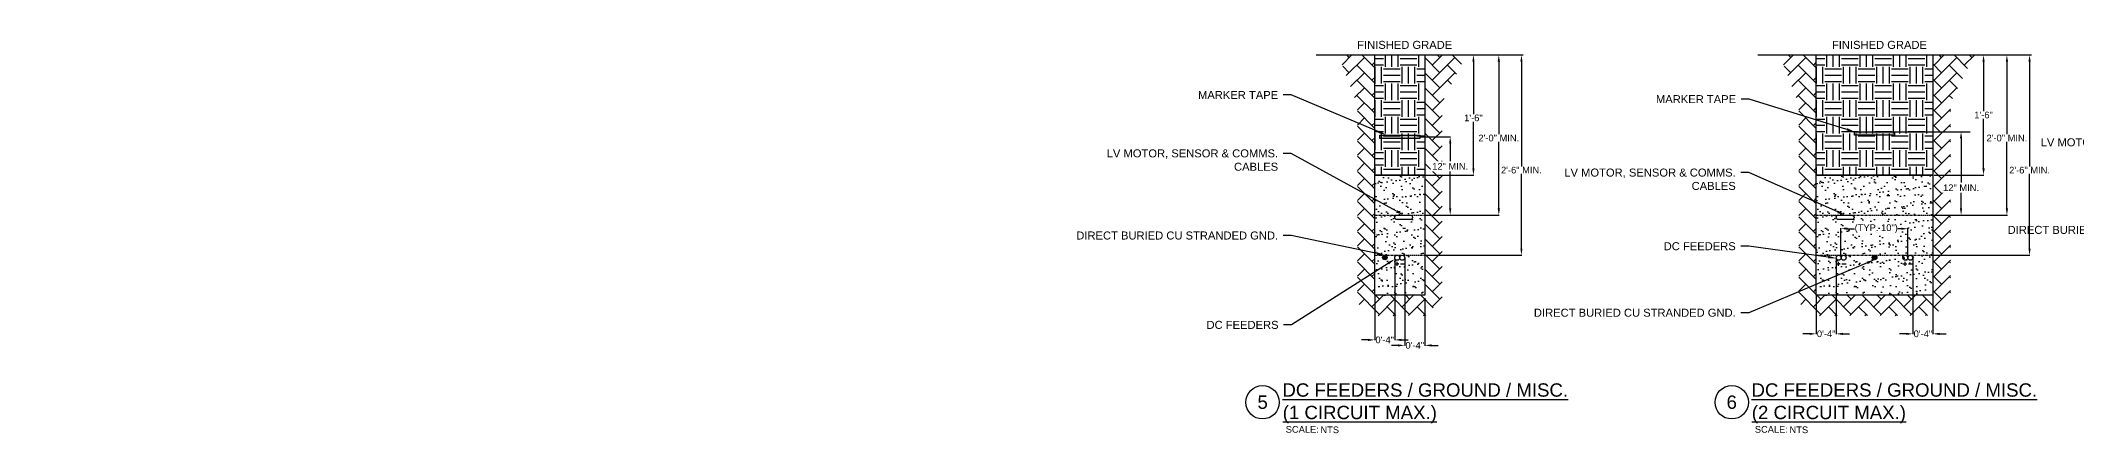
# Model space of a CAD drawing. Header units: feet. Extents: x -17 to 1795, y -41 to 60.
# Drawn here: x 691.9 to 997.1, y 1.5 to 60.3 of the extents above; entities that cross this region are included whole.
import ezdxf
from ezdxf import colors
from ezdxf.entities.mleader import LeaderData, LeaderLine
from ezdxf.enums import TextEntityAlignment as Align
from ezdxf.math import Vec2, Vec3

# ---------------------------------------------------------------- set-up
doc = ezdxf.new("R2010")
doc.units = ezdxf.units.FT
doc.header["$MEASUREMENT"] = 0
doc.linetypes.add('CENTER', pattern=[2, 1.25, -0.25, 0.25, -0.25])
for name, color, linetype in [('E-CABL-HARN-CBHR', 2, 'Continuous'), ('E-CABL-INST', 1, 'INSTRUMENT_CABLE'), ('E-CABL-UG2', 142, 'GROUND_WIRE_G2'), ('E-FIN-GR', 4, 'Continuous'), ('E-MRKR-TREN', 6, 'Continuous'), ('E-TREN', 3, 'Continuous'), ('E-TREN-HATCH', 254, 'Continuous'), ('G-ANNO-TEXT @ 1', 1, 'Continuous'), ('G-DIMS', 7, 'Continuous'), ('G-TEXT', 7, 'Continuous'), ('text', 1, 'Continuous')]:
    doc.layers.add(name, color=color, linetype=linetype)
doc.styles.add('NEI-A', font='arial.ttf')
doc.styles.get("Standard").update_dxf_attribs({"font": 'arial.ttf'})
doc.linetypes.add('GROUND_WIRE_G2', pattern='A,1,-0.2,["G2",Standard,S=0.1,R=0,X=-0.1,Y=-0.05],-0.2', length=1.4)
doc.linetypes.add('INSTRUMENT_CABLE', pattern='A,1,-0.2,["INST",Standard,S=0.1,R=0,X=-0.09,Y=-0.05],-0.3', length=1.5)
doc.dimstyles.new('NEI-A', dxfattribs={"dimtxt": 0.1, "dimasz": 0.125, "dimexe": 0.0625, "dimexo": 0.0625, "dimgap": 0.0625, "dimtad": 0, "dimtih": 1, "dimtoh": 1, "dimdec": 4, "dimzin": 3, "dimdsep": 46, "dimlunit": 4, "dimtxsty": 'NEI-A', "dimcen": 0, "dimadec": 0, "dimazin": 0, "dimtfac": 0.75, "dimtdec": 4, "dimtofl": 0, "dimtmove": 0, "dimatfit": 3, "dimfxl": 1, "dimfrac": 1, "dimtolj": 1, "dimtzin": 0, "dimarcsym": 0})

# ---------------------------------------------------------------- blocks, each defined once
blk = doc.blocks.new('*D4')
at = {"layer": 'Defpoints', "color": 0, "transparency": 16777216}
for p in [(961.11, 27.7), (958.11, 22.16), (961.11, 16.38)]:
    blk.add_point(p, dxfattribs=at)
at = {"layer": 'text', "color": 0, "lineweight": -2, "transparency": 16777216}
for p, q in [((961.11, 27.63), (961.11, 16.31)), ((958.11, 22.1), (958.11, 16.31)), ((957.11, 16.38), (956.11, 16.38)), ((962.11, 16.38), (963.11, 16.38))]:
    blk.add_line(p, q, dxfattribs=at)
at = {"layer": 'text', "color": 0, "transparency": 16777216}
for points in [[(957.11, 16.54), (957.11, 16.21), (958.11, 16.38)], [(962.11, 16.54), (962.11, 16.21), (961.11, 16.38)]]:
    blk.add_solid(points, dxfattribs=at)
at = {"layer": 'text', "color": 0, "transparency": 16777216, "insert": (959.61, 16.38), "char_height": 1, "attachment_point": 5, "style": 'NEI-A'}
blk.add_mtext('\\A1;0\'-4"', dxfattribs=at)
blk = doc.blocks.new('*D3')
at = {"layer": 'Defpoints', "color": 0, "transparency": 16777216}
for p in [(972.61, 27.79), (975.62, 22.16), (975.62, 16.38)]:
    blk.add_point(p, dxfattribs=at)
at = {"layer": 'text', "color": 0, "lineweight": -2, "transparency": 16777216}
for p, q in [((972.61, 27.72), (972.61, 16.31)), ((975.62, 22.1), (975.62, 16.31)), ((971.61, 16.38), (970.61, 16.38)), ((976.62, 16.38), (977.62, 16.38))]:
    blk.add_line(p, q, dxfattribs=at)
at = {"layer": 'text', "color": 0, "transparency": 16777216}
for points in [[(971.61, 16.54), (971.61, 16.21), (972.61, 16.38)], [(976.62, 16.54), (976.62, 16.21), (975.62, 16.38)]]:
    blk.add_solid(points, dxfattribs=at)
at = {"layer": 'text', "color": 0, "transparency": 16777216, "insert": (974.12, 16.38), "char_height": 1, "attachment_point": 5, "style": 'NEI-A'}
blk.add_mtext('\\A1;0\'-4"', dxfattribs=at)
blk = doc.blocks.new('*D27')
at = {"layer": 'Defpoints', "color": 0, "transparency": 16777216}
for p in [(971.86, 32.13), (961.83, 27.92), (971.86, 27.79)]:
    blk.add_point(p, dxfattribs=at)
at = {"layer": 'text', "color": 0, "lineweight": -2, "transparency": 16777216}
for p, q in [((961.83, 27.98), (961.83, 32.19)), ((962.83, 32.13), (963.88, 32.13)), ((970.86, 32.13), (970.35, 32.13)), ((971.86, 27.85), (971.86, 32.19))]:
    blk.add_line(p, q, dxfattribs=at)
at = {"layer": 'text', "color": 0, "transparency": 16777216}
for points in [[(962.83, 32.29), (962.83, 31.96), (961.83, 32.13)], [(970.86, 32.29), (970.86, 31.96), (971.86, 32.13)]]:
    blk.add_solid(points, dxfattribs=at)
at = {"layer": 'text', "color": 0, "transparency": 16777216, "insert": (967.12, 32.13), "char_height": 1, "attachment_point": 5, "style": 'NEI-A'}
blk.add_mtext('\\A1;(TYP. 10")', dxfattribs=at)
blk = doc.blocks.new('*D2')
at = {"layer": 'Defpoints', "color": 0, "transparency": 16777216}
for p in [(894.91, 27.7), (891.91, 22.16), (894.91, 15.47)]:
    blk.add_point(p, dxfattribs=at)
at = {"layer": 'text', "color": 0, "lineweight": -2, "transparency": 16777216}
for p, q in [((894.91, 27.63), (894.91, 15.41)), ((891.91, 22.1), (891.91, 15.41)), ((890.91, 15.47), (889.91, 15.47)), ((895.91, 15.47), (896.91, 15.47))]:
    blk.add_line(p, q, dxfattribs=at)
at = {"layer": 'text', "color": 0, "transparency": 16777216}
for points in [[(890.91, 15.64), (890.91, 15.31), (891.91, 15.47)], [(895.91, 15.64), (895.91, 15.31), (894.91, 15.47)]]:
    blk.add_solid(points, dxfattribs=at)
at = {"layer": 'text', "color": 0, "transparency": 16777216, "insert": (893.41, 15.47), "char_height": 1, "attachment_point": 5, "style": 'NEI-A'}
blk.add_mtext('\\A1;0\'-4"', dxfattribs=at)
blk = doc.blocks.new('*D1')
at = {"layer": 'Defpoints', "color": 0, "transparency": 16777216}
for p in [(896.41, 27.79), (899.43, 21.79), (899.43, 14.65)]:
    blk.add_point(p, dxfattribs=at)
at = {"layer": 'text', "color": 0, "lineweight": -2, "transparency": 16777216}
for p, q in [((896.41, 27.72), (896.41, 14.58)), ((899.43, 21.72), (899.43, 14.58)), ((895.41, 14.65), (894.41, 14.65)), ((900.43, 14.65), (901.43, 14.65))]:
    blk.add_line(p, q, dxfattribs=at)
at = {"layer": 'text', "color": 0, "transparency": 16777216}
for points in [[(895.41, 14.81), (895.41, 14.48), (896.41, 14.65)], [(900.43, 14.81), (900.43, 14.48), (899.43, 14.65)]]:
    blk.add_solid(points, dxfattribs=at)
at = {"layer": 'text', "color": 0, "transparency": 16777216, "insert": (897.92, 14.65), "char_height": 1, "attachment_point": 5, "style": 'NEI-A'}
blk.add_mtext('\\A1;0\'-4"', dxfattribs=at)
blk = doc.blocks.new('*D32')
at = {"layer": 'Defpoints', "color": 0, "transparency": 16777216}
for p in [(899.25, 58.16), (906.71, 58.16), (899.25, 40.16)]:
    blk.add_point(p, dxfattribs=at)
at = {"layer": 'text', "color": 0, "lineweight": -2, "transparency": 16777216}
for p, q in [((899.31, 58.16), (906.78, 58.16)), ((906.71, 57.16), (906.71, 49.3)), ((906.71, 41.16), (906.71, 48.16)), ((899.31, 40.16), (906.78, 40.16))]:
    blk.add_line(p, q, dxfattribs=at)
at = {"layer": 'text', "color": 0, "transparency": 16777216}
for points in [[(906.55, 57.16), (906.88, 57.16), (906.71, 58.16)], [(906.55, 41.16), (906.88, 41.16), (906.71, 40.16)]]:
    blk.add_solid(points, dxfattribs=at)
at = {"layer": 'text', "color": 0, "transparency": 16777216, "insert": (906.71, 48.73), "char_height": 1, "attachment_point": 5, "style": 'NEI-A'}
blk.add_mtext('\\A1;1\'-6"', dxfattribs=at)
blk = doc.blocks.new('*D33')
at = {"layer": 'Defpoints', "color": 0, "transparency": 16777216}
for p in [(899.43, 58.16), (899.25, 28.16), (913.91, 28.16)]:
    blk.add_point(p, dxfattribs=at)
at = {"layer": 'text', "color": 0, "lineweight": -2, "transparency": 16777216}
for p, q in [((899.49, 58.16), (913.98, 58.16)), ((913.91, 57.16), (913.91, 41.47)), ((913.91, 29.16), (913.91, 40.33)), ((899.31, 28.16), (913.98, 28.16))]:
    blk.add_line(p, q, dxfattribs=at)
at = {"layer": 'text', "color": 0, "transparency": 16777216}
for points in [[(913.75, 57.16), (914.08, 57.16), (913.91, 58.16)], [(913.75, 29.16), (914.08, 29.16), (913.91, 28.16)]]:
    blk.add_solid(points, dxfattribs=at)
at = {"layer": 'text', "color": 0, "transparency": 16777216, "insert": (913.91, 40.9), "char_height": 1, "attachment_point": 5, "style": 'NEI-A'}
blk.add_mtext('\\A1;2\'-6" MIN.', dxfattribs=at)
blk = doc.blocks.new('*D34')
at = {"layer": 'Defpoints', "color": 0, "transparency": 16777216}
for p in [(899.25, 58.16), (899.25, 34.16), (910.52, 34.16)]:
    blk.add_point(p, dxfattribs=at)
at = {"layer": 'text', "color": 0, "lineweight": -2, "transparency": 16777216}
for p, q in [((899.31, 58.16), (910.58, 58.16)), ((910.52, 57.16), (910.52, 46.29)), ((910.52, 35.16), (910.52, 45.14)), ((899.31, 34.16), (910.58, 34.16))]:
    blk.add_line(p, q, dxfattribs=at)
at = {"layer": 'text', "color": 0, "transparency": 16777216}
for points in [[(910.35, 57.16), (910.69, 57.16), (910.52, 58.16)], [(910.35, 35.16), (910.69, 35.16), (910.52, 34.16)]]:
    blk.add_solid(points, dxfattribs=at)
at = {"layer": 'text', "color": 0, "transparency": 16777216, "insert": (910.52, 45.71), "char_height": 1, "attachment_point": 5, "style": 'NEI-A'}
blk.add_mtext('\\A1;2\'-0" MIN.', dxfattribs=at)
blk = doc.blocks.new('*D36')
at = {"layer": 'Defpoints', "color": 0, "transparency": 16777216}
for p in [(898.66, 45.91), (899.42, 34.16), (903.23, 34.16)]:
    blk.add_point(p, dxfattribs=at)
at = {"layer": 'text', "color": 0, "lineweight": -2, "transparency": 16777216}
for p, q in [((898.72, 45.91), (903.3, 45.91)), ((903.23, 44.91), (903.23, 42.04)), ((903.23, 35.16), (903.23, 40.91)), ((899.48, 34.16), (903.3, 34.16))]:
    blk.add_line(p, q, dxfattribs=at)
at = {"layer": 'text', "color": 0, "transparency": 16777216}
for points in [[(903.07, 44.91), (903.4, 44.91), (903.23, 45.91)], [(903.07, 35.16), (903.4, 35.16), (903.23, 34.16)]]:
    blk.add_solid(points, dxfattribs=at)
at = {"layer": 'text', "color": 0, "transparency": 16777216, "insert": (903.23, 41.48), "char_height": 1, "attachment_point": 5, "style": 'NEI-A', "bg_fill": 3, "box_fill_scale": 1.25, "bg_fill_color": 256, "bg_fill_true_color": 13158600, "bg_fill_transparency": 0}
blk.add_mtext('\\A1;12" MIN.', dxfattribs=at)
blk = doc.blocks.new('DETAIL_TITLE')
blk.add_circle((0.592, -0.513), 0.25)
at = {"style": 'NEI-A'}
blk.add_attdef('DETAIL_TITLE_001', (0.91, -0.485), '', height=0.2, dxfattribs=at)
at = {"style": 'NEI-A', "flags": 8}
blk.add_attdef('#', text='', height=0.2, dxfattribs=at).set_placement((0.592, -0.511), align=Align.MIDDLE_CENTER)
at = {"style": 'NEI-A'}
for tag, p in [('SCALE:', (0.939, -0.738)), ('1"_=_', (1.547, -0.738))]:
    blk.add_attdef(tag, text='', height=0.1, dxfattribs=at).set_placement(p, align=Align.BOTTOM_LEFT)
blk = doc.blocks.new('*D42')
at = {"layer": 'Defpoints', "color": 0, "transparency": 16777216}
for p in [(975.73, 58.16), (983.21, 58.16), (975.73, 40.16)]:
    blk.add_point(p, dxfattribs=at)
at = {"layer": 'text', "color": 0, "lineweight": -2, "transparency": 16777216}
for p, q in [((975.79, 58.16), (983.27, 58.16)), ((983.21, 57.16), (983.21, 49.73)), ((983.21, 41.16), (983.21, 48.59)), ((975.79, 40.16), (983.27, 40.16))]:
    blk.add_line(p, q, dxfattribs=at)
at = {"layer": 'text', "color": 0, "transparency": 16777216}
for points in [[(983.04, 57.16), (983.38, 57.16), (983.21, 58.16)], [(983.04, 41.16), (983.38, 41.16), (983.21, 40.16)]]:
    blk.add_solid(points, dxfattribs=at)
at = {"layer": 'text', "color": 0, "transparency": 16777216, "insert": (983.21, 49.16), "char_height": 1, "attachment_point": 5, "style": 'NEI-A'}
blk.add_mtext('\\A1;1\'-6"', dxfattribs=at)
blk = doc.blocks.new('*D41')
at = {"layer": 'Defpoints', "color": 0, "transparency": 16777216}
for p in [(975.83, 46.66), (975.73, 34.16), (979.84, 34.16)]:
    blk.add_point(p, dxfattribs=at)
at = {"layer": 'text', "color": 0, "lineweight": -2, "transparency": 16777216}
for p, q in [((975.89, 46.66), (979.9, 46.66)), ((979.84, 45.66), (979.84, 38.83)), ((979.84, 35.16), (979.84, 37.7)), ((975.79, 34.16), (979.9, 34.16))]:
    blk.add_line(p, q, dxfattribs=at)
at = {"layer": 'text', "color": 0, "transparency": 16777216}
for points in [[(979.67, 45.66), (980, 45.66), (979.84, 46.66)], [(979.67, 35.16), (980, 35.16), (979.84, 34.16)]]:
    blk.add_solid(points, dxfattribs=at)
at = {"layer": 'text', "color": 0, "transparency": 16777216, "insert": (979.84, 38.26), "char_height": 1, "attachment_point": 5, "style": 'NEI-A', "bg_fill": 3, "box_fill_scale": 1.25, "bg_fill_color": 256, "bg_fill_true_color": 13158600, "bg_fill_transparency": 0}
blk.add_mtext('\\A1;12" MIN.', dxfattribs=at)
blk = doc.blocks.new('*D56')
at = {"layer": 'Defpoints', "color": 0, "transparency": 16777216}
for p in [(975.62, 58.16), (975.44, 28.16), (990.11, 28.16)]:
    blk.add_point(p, dxfattribs=at)
at = {"layer": 'text', "color": 0, "lineweight": -2, "transparency": 16777216}
for p, q in [((975.68, 58.16), (990.17, 58.16)), ((990.11, 57.16), (990.11, 41.47)), ((990.11, 29.16), (990.11, 40.33)), ((975.51, 28.16), (990.17, 28.16))]:
    blk.add_line(p, q, dxfattribs=at)
at = {"layer": 'text', "color": 0, "transparency": 16777216}
for points in [[(989.94, 57.16), (990.28, 57.16), (990.11, 58.16)], [(989.94, 29.16), (990.28, 29.16), (990.11, 28.16)]]:
    blk.add_solid(points, dxfattribs=at)
at = {"layer": 'text', "color": 0, "transparency": 16777216, "insert": (990.11, 40.9), "char_height": 1, "attachment_point": 5, "style": 'NEI-A'}
blk.add_mtext('\\A1;2\'-6" MIN.', dxfattribs=at)
blk = doc.blocks.new('*D57')
at = {"layer": 'Defpoints', "color": 0, "transparency": 16777216}
for p in [(975.44, 58.16), (975.44, 34.16), (986.71, 34.16)]:
    blk.add_point(p, dxfattribs=at)
at = {"layer": 'text', "color": 0, "lineweight": -2, "transparency": 16777216}
for p, q in [((975.51, 58.16), (986.78, 58.16)), ((986.71, 57.16), (986.71, 46.29)), ((986.71, 35.16), (986.71, 45.14)), ((975.51, 34.16), (986.78, 34.16))]:
    blk.add_line(p, q, dxfattribs=at)
at = {"layer": 'text', "color": 0, "transparency": 16777216}
for points in [[(986.55, 57.16), (986.88, 57.16), (986.71, 58.16)], [(986.55, 35.16), (986.88, 35.16), (986.71, 34.16)]]:
    blk.add_solid(points, dxfattribs=at)
at = {"layer": 'text', "color": 0, "transparency": 16777216, "insert": (986.71, 45.71), "char_height": 1, "attachment_point": 5, "style": 'NEI-A'}
blk.add_mtext('\\A1;2\'-0" MIN.', dxfattribs=at)

msp = doc.modelspace()

# ---------------------------------------------------------------- hatches: boundary and pattern name
at = {"layer": 'E-CABL-UG2', "linetype": 'Continuous'}
h = msp.add_hatch(color=256, dxfattribs=at)
edge = h.paths.add_edge_path()
edge.add_arc((893.43628, 27.8174), 0.34375, 0, 360)
h = msp.add_hatch(color=256, dxfattribs=at)
edge = h.paths.add_edge_path()
edge.add_arc((966.86519, 27.8174), 0.34375, 0, 360)
at = {"layer": 'E-MRKR-TREN', "linetype": 'Continuous'}
h = msp.add_hatch(color=256, dxfattribs=at)
h.dxf.hatch_style = 1
h.paths.add_polyline_path([(892.66978, 46.16015), (898.66978, 46.16015), (898.66978, 45.66015), (892.66978, 45.66015)])
h = msp.add_hatch(color=256, dxfattribs=at)
h.dxf.hatch_style = 1
h.paths.add_polyline_path([(963.86519, 46.66163), (969.86519, 46.66163), (969.86519, 46.16163), (963.86519, 46.16163)])
at = {"layer": 'E-TREN-HATCH', "linetype": 'Continuous'}
h = msp.add_hatch(dxfattribs=at)
h.set_pattern_fill('AR-HBONE', color=256, scale=0.4)
h.set_pattern_definition([(45, (398.2153, 199.1875), (2e-16, 2.2627417), [4.8, -1.6]), (135, (399.3467, 200.3188), (2e-16, 2.2627417), [4.8, -1.6])])
h.paths.add_polyline_path([(905.64145, 58.16115), (899.42603, 58.16115), (899.42603, 22.16115), (891.91353, 22.16115), (891.91353, 58.16115), (886.48606, 58.16115), (889.30795, 50.67285), (889.30795, 21.0924), (891.30632, 19.0924), (899.69095, 19.13853), (902.03807, 21.87574), (902.03807, 51.04884)])
h = msp.add_hatch(dxfattribs=at)
h.set_pattern_fill('EARTH', color=256, scale=10)
h.set_pattern_definition([(0, (398.2153, 199.1875), (2.5, 2.5), [2.5, -2.5]), (0, (398.2153, 200.125), (2.5, 2.5), [2.5, -2.5]), (0, (398.2153, 201.0625), (2.5, 2.5), [2.5, -2.5]), (90, (398.5278, 201.375), (-2.5, 2.5), [2.5, -2.5]), (90, (399.4653, 201.375), (-2.5, 2.5), [2.5, -2.5]), (90, (400.4028, 201.375), (-2.5, 2.5), [2.5, -2.5])])
h.paths.add_polyline_path([(891.91353, 58.16115), (899.42603, 58.16115), (899.42603, 40.16115), (891.91353, 40.16115)])
h = msp.add_hatch(dxfattribs=at)
h.set_pattern_fill('AR-HBONE', color=256, scale=0.4)
h.set_pattern_definition([(45, (464.4107, 199.1875), (2e-16, 2.2627417), [4.8, -1.6]), (135, (465.5421, 200.3188), (2e-16, 2.2627417), [4.8, -1.6])])
h.paths.add_polyline_path([(981.83686, 58.16115), (975.62144, 58.16115), (975.62144, 22.16115), (958.10894, 22.16115), (958.10894, 58.16115), (952.68147, 58.16115), (955.50335, 50.67285), (955.50335, 21.0924), (957.50172, 19.0924), (975.88636, 19.13853), (978.23348, 21.87574), (978.23348, 51.04884)])
h = msp.add_hatch(dxfattribs=at)
h.set_pattern_fill('EARTH', color=256, scale=10)
h.set_pattern_definition([(0, (464.4107, 199.1875), (2.5, 2.5), [2.5, -2.5]), (0, (464.4107, 200.125), (2.5, 2.5), [2.5, -2.5]), (0, (464.4107, 201.0625), (2.5, 2.5), [2.5, -2.5]), (90, (464.7232, 201.375), (-2.5, 2.5), [2.5, -2.5]), (90, (465.6607, 201.375), (-2.5, 2.5), [2.5, -2.5]), (90, (466.5982, 201.375), (-2.5, 2.5), [2.5, -2.5])])
h.paths.add_polyline_path([(958.10894, 58.16115), (975.62144, 58.16115), (975.62144, 40.16115), (958.10894, 40.16115)])
h = msp.add_hatch(dxfattribs=at)
h.set_pattern_fill('AR-SAND', color=252)
h.set_pattern_definition([(37.5, (398.2153, 199.1875), (-0.0629934, 1.9268238), [0, -1.52, 0, -1.7, 0, -1.625]), (7.5, (398.2153, 199.1875), (1.769777, 2.822146), [0, -0.82, 0, -1.37, 0, -0.525]), (327.5, (396.9853, 199.1875), (3.114142, 0.005659), [0, -0.5, 0, -1.8, 0, -2.35]), (317.5, (396.9853, 199.1875), (3.006127, 0.877676), [0, -0.25, 0, -1.18, 0, -1.35])])
h.paths.add_polyline_path([(891.91353, 40.16115), (899.42603, 40.16115), (899.42603, 22.16115), (891.91353, 22.16115)])
h = msp.add_hatch(dxfattribs=at)
h.set_pattern_fill('AR-SAND', color=252)
h.set_pattern_definition([(37.5, (464.4107, 199.1875), (-0.0629934, 1.9268238), [0, -1.52, 0, -1.7, 0, -1.625]), (7.5, (464.4107, 199.1875), (1.769777, 2.822146), [0, -0.82, 0, -1.37, 0, -0.525]), (327.5, (463.1807, 199.1875), (3.114142, 0.005659), [0, -0.5, 0, -1.8, 0, -2.35]), (317.5, (463.1807, 199.1875), (3.006127, 0.877676), [0, -0.25, 0, -1.18, 0, -1.35])])
h.paths.add_polyline_path([(958.10894, 40.16115), (975.62144, 40.16115), (975.62144, 22.16115), (958.10894, 22.16115)])

# ---------------------------------------------------------------- linework, layer by layer
at = {"layer": 'E-CABL-HARN-CBHR', "linetype": 'Continuous'}
for centre in [(895.28853, 27.78615), (896.03853, 27.78615), (961.48394, 27.78615), (962.23394, 27.78615), (971.48394, 27.78615), (972.23394, 27.78615)]:
    msp.add_circle(centre, 0.375, dxfattribs=at)
at = {"layer": 'E-CABL-INST', "linetype": 'Continuous', "flags": 128}
for points in [[(895.25103, 34.16115), (897.25103, 34.16115, -1.000000131), (897.25103, 33.48615), (895.25103, 33.48615, -0.999839867), (895.25092, 34.16115, -0.000160154)], [(961.44644, 34.16115), (963.44644, 34.16115, -1.000000131), (963.44644, 33.48615), (961.44644, 33.48615, -0.999839867), (961.44633, 34.16115, -0.000160154)]]:
    msp.add_lwpolyline(points, format="xyb", dxfattribs=at)
at = {"layer": 'E-CABL-UG2', "linetype": 'Continuous'}
for centre in [(893.43628, 27.8174), (966.86519, 27.8174)]:
    msp.add_circle(centre, 0.34375, dxfattribs=at)
at = {"layer": 'E-FIN-GR', "flags": 128}
for points in [[(883.14436, 58.16115), (914.18561, 58.16115)], [(949.33977, 58.16115), (990.42103, 58.16115)]]:
    msp.add_lwpolyline(points, dxfattribs=at)
at = {"layer": 'E-MRKR-TREN', "linetype": 'Continuous', "flags": 128}
for points in [[(892.66978, 46.16015), (898.66978, 46.16015), (898.66978, 45.66015), (892.66978, 45.66015)], [(963.86519, 46.66163), (969.86519, 46.66163), (969.86519, 46.16163), (963.86519, 46.16163)]]:
    msp.add_lwpolyline(points, close=True, dxfattribs=at)
at = {"layer": 'E-TREN', "color": 252, "linetype": 'Continuous'}
for points in [[(891.91353, 58.16115), (899.42603, 58.16115), (899.42603, 40.16115), (891.91353, 40.16115)], [(958.10894, 58.16115), (975.62144, 58.16115), (975.62144, 40.16115), (958.10894, 40.16115)], [(891.91353, 40.16115), (899.42603, 40.16115), (899.42603, 22.16115), (891.91353, 22.16115)], [(958.10894, 40.16115), (975.62144, 40.16115), (975.62144, 22.16115), (958.10894, 22.16115)]]:
    msp.add_lwpolyline(points, close=True, dxfattribs=at)
at = {"layer": 'G-DIMS', "linetype": 'CENTER', "ltscale": 0.25}
for points in [[(891.91353, 34.16115), (899.42603, 34.16115)], [(958.10894, 34.16115), (975.62144, 34.16115)], [(891.91353, 28.16115), (899.42603, 28.16115)], [(958.10894, 28.16115), (975.62144, 28.16115)]]:
    msp.add_lwpolyline(points, dxfattribs=at)
at = {"layer": 'G-TEXT'}
for p, q in [((894.90685, 26.86121), (895.52475, 26.86121)), ((895.2158, 27.17016), (895.2158, 26.55226)), ((895.78138, 26.86121), (896.39928, 26.86121)), ((961.10225, 26.86121), (961.72015, 26.86121)), ((961.4112, 27.17016), (961.4112, 26.55226)), ((961.97679, 26.86121), (962.59469, 26.86121)), ((971.10225, 26.86121), (971.72015, 26.86121)), ((971.4112, 27.17016), (971.4112, 26.55226)), ((971.97679, 26.86121), (972.59469, 26.86121))]:
    msp.add_line(p, q, dxfattribs=at)

# ---------------------------------------------------------------- block references
at = {"layer": 'G-ANNO-TEXT @ 1'}
ref = msp.add_blockref('DETAIL_TITLE', (869.18378, 11.25291), dxfattribs=dict(at, xscale=10, yscale=10, zscale=10))
ref.add_attrib('#', '5', dxfattribs={"layer": '0', "height": 2, "style": 'NEI-A'}).set_placement((875.10578, 6.14391), align=Align.MIDDLE_CENTER)
ref.add_attrib('DETAIL_TITLE_001', '%%UDC FEEDERS / GROUND / MISC.', (878.06719, 6.96606), dxfattribs={"layer": '0', "height": 2, "style": 'NEI-A'})
ref.add_attrib('SCALE:', 'SCALE:', dxfattribs={"layer": '0', "height": 1, "style": 'NEI-A'}).set_placement((878.56686, 2.56417), align=Align.TOP_LEFT)
ref.add_attrib('1"_=_', 'NTS', dxfattribs={"layer": '0', "height": 1, "style": 'NEI-A'}).set_placement((883.77198, 2.50192), align=Align.TOP_LEFT)
ref.add_attrib('DETAIL_TITLE_002', '%%U(1 CIRCUIT MAX.)', (878.11358, 3.59862), dxfattribs={"layer": '0', "height": 2, "style": 'NEI-A'})
ref = msp.add_blockref('DETAIL_TITLE', (939.52607, 11.25291), dxfattribs=dict(at, xscale=10, yscale=10, zscale=10))
ref.add_attrib('#', '6', dxfattribs={"layer": '0', "height": 2, "style": 'NEI-A'}).set_placement((945.44807, 6.14391), align=Align.MIDDLE_CENTER)
ref.add_attrib('DETAIL_TITLE_001', '%%UDC FEEDERS / GROUND / MISC.', (948.40948, 6.96606), dxfattribs={"layer": '0', "height": 2, "style": 'NEI-A'})
ref.add_attrib('SCALE:', 'SCALE:', dxfattribs={"layer": '0', "height": 1, "style": 'NEI-A'}).set_placement((948.90915, 2.56417), align=Align.TOP_LEFT)
ref.add_attrib('1"_=_', 'NTS', dxfattribs={"layer": '0', "height": 1, "style": 'NEI-A'}).set_placement((954.11427, 2.50192), align=Align.TOP_LEFT)
ref.add_attrib('DETAIL_TITLE_002', '%%U(2 CIRCUIT MAX.)', (948.45587, 3.59862), dxfattribs={"layer": '0', "height": 2, "style": 'NEI-A'})

# ---------------------------------------------------------------- texts
at = {"layer": 'text', "char_height": 1.2, "attachment_point": 5, "style": 'NEI-A'}
for width, insert in [(16.6742776, (896.40593, 59.6616)), (18.2424952, (967.60133, 59.6616))]:
    msp.add_mtext_dynamic_manual_height_columns('FINISHED GRADE', width=width, gutter_width=6.5625, heights=[0], dxfattribs=dict(at, insert=insert))

# ---------------------------------------------------------------- dimensions: what is measured, and where the dimension line sits
at = {"layer": 'text'}
for base, p1, p2, text, picture, middle in [((906.71376, 58.16115), (899.24743, 40.16115), (899.24743, 58.16115), '1\'-6"', '*D32', (906.71376, 48.72925)), ((913.91445, 28.16115), (899.42603, 58.16115), (899.24743, 28.16115), '<> MIN.', '*D33', (913.91445, 40.89818)), ((910.51871, 34.16115), (899.24743, 58.16115), (899.24743, 34.16115), '<> MIN.', '*D34', (910.51871, 45.71221))]:
    dim = msp.add_linear_dim(base=base, p1=p1, p2=p2, angle=90, text=text, dimstyle='NEI-A', override={"dimtxt": 1, "dimasz": 1}, dxfattribs=at)
    dim.commit()
    dim.dimension.update_dxf_attribs({"geometry": picture, "text_midpoint": middle, "dimtype": 160})
dim = msp.add_linear_dim(base=(983.21051, 58.16115), p1=(975.73151, 40.16115), p2=(975.73151, 58.16115), angle=90, text='1\'-6"', dimstyle='NEI-A', override={"dimtxt": 1, "dimasz": 1}, dxfattribs=at)
dim.commit()
dim.dimension.update_dxf_attribs({"geometry": '*D42', "text_midpoint": (983.21051, 49.16115)})
for base, p1, p2, text, override, picture, middle in [((971.85894, 32.12719), (961.83447, 27.91939), (971.85894, 27.78615), '(TYP. 10")', {"dimtxt": 1, "dimasz": 1, "dimgap": 0.0625}, '*D27', (967.11618, 32.12719)), ((894.91353, 15.47323), (891.91353, 22.16115), (894.91353, 27.69544), '0\'-4"', {"dimtxt": 1, "dimasz": 1}, '*D2', (893.41353, 15.47323)), ((899.42603, 14.64551), (896.41353, 27.78615), (899.42603, 21.78615), '0\'-4"', {"dimtxt": 1, "dimasz": 1}, '*D1', (897.91978, 14.64551)), ((961.10894, 16.37678), (958.10894, 22.16115), (961.10894, 27.69544), '0\'-4"', {"dimtxt": 1, "dimasz": 1, "dimgap": 0.0625}, '*D4', (959.60894, 16.37678)), ((975.62144, 16.37678), (972.60894, 27.78615), (975.62144, 22.16115), '0\'-4"', {"dimtxt": 1, "dimasz": 1, "dimgap": 0.0625}, '*D3', (974.11519, 16.37678))]:
    dim = msp.add_linear_dim(base=base, p1=p1, p2=p2, text=text, dimstyle='NEI-A', override=override, dxfattribs=at)
    dim.commit()
    dim.dimension.update_dxf_attribs({"geometry": picture, "text_midpoint": middle, "dimtype": 160})

# ---------------------------------------------------------------- leaders
ml = msp.add_multileader_mtext('Standard', dxfattribs=at)
ml.set_content('MARKER TAPE ', color=256, style='NEI-A')
ml.set_leader_properties()
ml.build(insert=Vec2(0, 0))
ml.multileader.update_dxf_attribs({"dogleg_length": 0.1, "arrow_head_size": 1.2, "scale": 12})
ctx = ml.context
ctx.base_point, ctx.scale, ctx.char_height, ctx.arrow_head_size, ctx.landing_gap_size, ctx.plane_origin = Vec3(869.65148, 52.16235), 12, 1.2, 1.2, 0.75, Vec3(899.43393, 49.55947)
ctx.text_align_type = 2
notes = []
notes.append((ctx, [(0, (1, 1, 0), (879.37795, 52.16235), (-1, 0), 1.2, [(0, [(893.62778, 46.18572)], 0, [])])]))
ctx.mtext.insert, ctx.mtext.width, ctx.mtext.alignment, ctx.mtext.flow_direction = Vec3(877.42795, 52.76235), 11.063125, 3, 5
ml = msp.add_multileader_mtext('Standard', dxfattribs=at)
ml.set_content('MARKER TAPE ', color=256, style='NEI-A')
ml.set_leader_properties()
ml.build(insert=Vec2(0, 0))
ml.multileader.update_dxf_attribs({"dogleg_length": 0.1, "arrow_head_size": 1.2, "scale": 12})
ctx = ml.context
ctx.base_point, ctx.scale, ctx.char_height, ctx.arrow_head_size, ctx.landing_gap_size, ctx.plane_origin = Vec3(938.32268, 51.53772), 12, 1.2, 1.2, 0.75, Vec3(965.62934, 42.22594)
ctx.text_align_type = 2
notes.append((ctx, [(0, (1, 1, 0), (948.04915, 51.53772), (-1, 0), 1.2, [(0, [(963.86519, 46.66163)], 0, [])])]))
ctx.mtext.insert, ctx.mtext.width, ctx.mtext.alignment, ctx.mtext.flow_direction = Vec3(946.09915, 52.13772), 11.063125, 3, 5
ml = msp.add_multileader_mtext('Standard', dxfattribs=at)
ml.set_content('MARKER TAPE ', color=256, style='NEI-A')
ml.set_leader_properties()
ml.build(insert=Vec2(0, 0))
ml.multileader.update_dxf_attribs({"dogleg_length": 0.1, "arrow_head_size": 1.2, "scale": 12})
ctx = ml.context
ctx.base_point, ctx.scale, ctx.char_height, ctx.arrow_head_size, ctx.landing_gap_size, ctx.plane_origin = Vec3(1009.27353, 53.59919), 12, 1.2, 1.2, 0.75, Vec3(1035.76657, 38.10794)
ctx.text_align_type = 2
notes.append((ctx, [(0, (1, 1, 0), (1019, 53.59919), (-1, 0), 1.2, [(0, [(1039.00242, 46.66019)], 0, [])])]))
ctx.mtext.insert, ctx.mtext.width, ctx.mtext.alignment, ctx.mtext.flow_direction = Vec3(1017.05, 54.19919), 11.063125, 3, 5
ml = msp.add_multileader_mtext('Standard', dxfattribs=at)
ml.set_content('MARKER TAPE ', color=256, style='NEI-A')
ml.set_leader_properties()
ml.build(insert=Vec2(0, 0))
ml.multileader.update_dxf_attribs({"dogleg_length": 0.1, "arrow_head_size": 1.2, "scale": 12})
ctx = ml.context
ctx.base_point, ctx.scale, ctx.char_height, ctx.arrow_head_size, ctx.landing_gap_size, ctx.plane_origin = Vec3(1085.27353, 53.59938), 12, 1.2, 1.2, 0.75, Vec3(1115.90008, 40.45572)
ctx.text_align_type = 2
notes.append((ctx, [(0, (1, 1, 0), (1095, 53.59938), (-1, 0), 1.2, [(0, [(1118.03713, 46.66082)], 0, [])])]))
ctx.mtext.insert, ctx.mtext.width, ctx.mtext.alignment, ctx.mtext.flow_direction = Vec3(1093.05, 54.19938), 11.063125, 3, 5
ml = msp.add_multileader_mtext('Standard', dxfattribs=at)
ml.set_content('LV MOTOR, SENSOR & COMMS. \\PCABLES', color=256, style='NEI-A')
ml.set_leader_properties()
ml.build(insert=Vec2(0, 0))
ml.multileader.update_dxf_attribs({"dogleg_length": 0.1, "arrow_head_size": 1.2, "scale": 12})
ctx = ml.context
ctx.base_point, ctx.scale, ctx.char_height, ctx.arrow_head_size, ctx.landing_gap_size, ctx.plane_origin = Vec3(867.7287, 43.40454), 12, 1.2, 1.2, 0.75, Vec3(903.35103, 38.37032)
ctx.text_align_type = 2
notes.append((ctx, [(0, (1, 1, 0), (879.37795, 43.40454), (-1, 0), 1.2, [(0, [(896.25103, 34.16115)], 0, [])])]))
ctx.mtext.insert, ctx.mtext.width, ctx.mtext.alignment, ctx.mtext.flow_direction = Vec3(877.42795, 44.01477), 15.463125, 3, 5
ml = msp.add_multileader_mtext('Standard', dxfattribs=at)
ml.set_content('LV MOTOR, SENSOR & COMMS. \\PCABLES', color=256, style='NEI-A')
ml.set_leader_properties()
ml.build(insert=Vec2(0, 0))
ml.multileader.update_dxf_attribs({"dogleg_length": 0.1, "arrow_head_size": 1.2, "scale": 12})
ctx = ml.context
ctx.base_point, ctx.scale, ctx.char_height, ctx.arrow_head_size, ctx.landing_gap_size, ctx.plane_origin = Vec3(1007.7827, 45.05992), 12, 1.2, 1.2, 0.75, Vec3(1039.68367, 38.14308)
ctx.text_align_type = 2
notes.append((ctx, [(0, (1, 1, 0), (1019.43195, 45.05992), (-1, 0), 1.2, [(0, [(1032.58367, 34.16115)], 0, [])])]))
ctx.mtext.insert, ctx.mtext.width, ctx.mtext.alignment, ctx.mtext.flow_direction = Vec3(1017.48195, 45.67015), 15.463125, 3, 5
ml = msp.add_multileader_mtext('Standard', dxfattribs=at)
ml.set_content('LV MOTOR, SENSOR & COMMS. \\PCABLES', color=256, style='NEI-A')
ml.set_leader_properties()
ml.build(insert=Vec2(0, 0))
ml.multileader.update_dxf_attribs({"dogleg_length": 0.1, "arrow_head_size": 1.2, "scale": 12})
ctx = ml.context
ctx.base_point, ctx.scale, ctx.char_height, ctx.arrow_head_size, ctx.landing_gap_size, ctx.plane_origin = Vec3(1083.58535, 45.04051), 12, 1.2, 1.2, 0.75, Vec3(1119.81718, 38.14308)
ctx.text_align_type = 2
notes.append((ctx, [(0, (1, 1, 0), (1095.2346, 45.04051), (-1, 0), 1.2, [(0, [(1106.61838, 34.16115)], 0, [])])]))
ctx.mtext.insert, ctx.mtext.width, ctx.mtext.alignment, ctx.mtext.flow_direction = Vec3(1093.2846, 45.65075), 15.463125, 3, 5
ml = msp.add_multileader_mtext('Standard', dxfattribs=at)
ml.set_content('LV MOTOR, SENSOR & COMMS. \\PCABLES', color=256, style='NEI-A')
ml.set_leader_properties()
ml.build(insert=Vec2(0, 0))
ml.multileader.update_dxf_attribs({"dogleg_length": 0.1, "arrow_head_size": 1.2, "scale": 12})
ctx = ml.context
ctx.base_point, ctx.scale, ctx.char_height, ctx.arrow_head_size, ctx.landing_gap_size, ctx.plane_origin = Vec3(936.34892, 40.52896), 12, 1.2, 1.2, 0.75, Vec3(969.54644, 35.51853)
ctx.text_align_type = 2
notes.append((ctx, [(0, (1, 1, 0), (947.99817, 40.52896), (-1, 0), 1.2, [(0, [(962.44644, 34.16115)], 0, [])])]))
ctx.mtext.insert, ctx.mtext.width, ctx.mtext.alignment, ctx.mtext.flow_direction = Vec3(946.04817, 41.1392), 15.463125, 3, 5
ml = msp.add_multileader_mtext('Standard', dxfattribs=at)
ml.set_content('DIRECT BURIED CU STRANDED GND.', color=256, style='NEI-A')
ml.set_leader_properties()
ml.build(insert=Vec2(0, 0))
ml.multileader.update_dxf_attribs({"dogleg_length": 0.1, "arrow_head_size": 1.2, "scale": 12})
ctx = ml.context
ctx.base_point, ctx.scale, ctx.char_height, ctx.arrow_head_size, ctx.landing_gap_size, ctx.plane_origin = Vec3(863.85638, 31.10165), 12, 1.2, 1.2, 0.75, Vec3(952.07111, 35.18505)
ctx.text_align_type = 2
notes.append((ctx, [(0, (1, 1, 0), (879.37739, 31.10165), (-1, 0), 1.2, [(0, [(893.43628, 28.16115)], 0, [])])]))
ctx.mtext.insert, ctx.mtext.width, ctx.mtext.alignment, ctx.mtext.flow_direction = Vec3(877.42739, 31.71189), 14.663125, 3, 5
ml = msp.add_multileader_mtext('Standard', dxfattribs=at)
ml.set_content('DIRECT BURIED CU STRANDED GND.', color=256, style='NEI-A')
ml.set_leader_properties()
ml.build(insert=Vec2(0, 0))
ml.multileader.update_dxf_attribs({"dogleg_length": 0.1, "arrow_head_size": 1.2, "scale": 12})
ctx = ml.context
ctx.base_point, ctx.scale, ctx.char_height, ctx.arrow_head_size, ctx.landing_gap_size, ctx.plane_origin = Vec3(1003.5154, 31.94445), 12, 1.2, 1.2, 0.75, Vec3(1088.40375, 35.18505)
ctx.text_align_type = 2
notes.append((ctx, [(0, (1, 1, 0), (1019.03641, 31.94445), (-1, 0), 1.2, [(0, [(1037.99617, 28.16115)], 0, [])])]))
ctx.mtext.insert, ctx.mtext.width, ctx.mtext.alignment, ctx.mtext.flow_direction = Vec3(1017.08641, 32.55468), 14.663125, 3, 5
ml = msp.add_multileader_mtext('Standard', dxfattribs=at)
ml.set_content('DC FEEDERS', color=256, style='NEI-A')
ml.set_leader_properties()
ml.build(insert=Vec2(0, 0))
ml.multileader.update_dxf_attribs({"dogleg_length": 0.1, "arrow_head_size": 1.2, "scale": 12})
ctx = ml.context
ctx.base_point, ctx.scale, ctx.char_height, ctx.arrow_head_size, ctx.landing_gap_size, ctx.plane_origin = Vec3(1082.15134, 31.41991), 12, 1.2, 1.2, 0.75, Vec3(1119.81718, 34.34806)
ctx.text_align_type = 2
notes.append((ctx, [(0, (1, 1, 0), (1095.43934, 31.41991), (-1, 0), 1.2, [(0, [(1105.21901, 27.81283)], 0, [])])]))
ctx.mtext.insert, ctx.mtext.width, ctx.mtext.alignment, ctx.mtext.flow_direction = Vec3(1093.48934, 32.03014), 10.813125, 3, 5
ml = msp.add_multileader_mtext('Standard', dxfattribs=at)
ml.set_content('DC FEEDERS', color=256, style='NEI-A')
ml.set_leader_properties()
ml.build(insert=Vec2(0, 0))
ml.multileader.update_dxf_attribs({"dogleg_length": 0.1, "arrow_head_size": 1.2, "scale": 12})
ctx = ml.context
ctx.base_point, ctx.scale, ctx.char_height, ctx.arrow_head_size, ctx.landing_gap_size, ctx.plane_origin = Vec3(866.15057, 17.71373), 12, 1.2, 1.2, 0.75, Vec3(903.35103, 34.34806)
ctx.text_align_type = 2
notes.append((ctx, [(0, (1, 1, 0), (879.43856, 17.71373), (-1, 0), 1.2, [(0, [(894.93738, 27.57569)], 0, [])])]))
ctx.mtext.insert, ctx.mtext.width, ctx.mtext.alignment, ctx.mtext.flow_direction = Vec3(877.48856, 18.32396), 10.813125, 3, 5
ml = msp.add_multileader_mtext('Standard', dxfattribs=at)
ml.set_content('DIRECT BURIED CU STRANDED GND.', color=256, style='NEI-A')
ml.set_leader_properties()
ml.build(insert=Vec2(0, 0))
ml.multileader.update_dxf_attribs({"dogleg_length": 0.1, "arrow_head_size": 1.2, "scale": 12})
ctx = ml.context
ctx.base_point, ctx.scale, ctx.char_height, ctx.arrow_head_size, ctx.landing_gap_size, ctx.plane_origin = Vec3(932.47716, 19.53406), 12, 1.2, 1.2, 0.75, Vec3(1018.26652, 35.18505)
ctx.text_align_type = 2
notes.append((ctx, [(0, (1, 1, 0), (947.99817, 19.53406), (-1, 0), 1.2, [(0, [(966.86519, 27.47365)], 0, [])])]))
ctx.mtext.insert, ctx.mtext.width, ctx.mtext.alignment, ctx.mtext.flow_direction = Vec3(946.04817, 20.14429), 14.663125, 3, 5
ml = msp.add_multileader_mtext('Standard', dxfattribs=at)
ml.set_content('DC FEEDERS', color=256, style='NEI-A')
ml.set_leader_properties()
ml.build(insert=Vec2(0, 0))
ml.multileader.update_dxf_attribs({"dogleg_length": 0.1, "arrow_head_size": 1.2, "scale": 12})
ctx = ml.context
ctx.base_point, ctx.scale, ctx.char_height, ctx.arrow_head_size, ctx.landing_gap_size, ctx.plane_origin = Vec3(934.71018, 29.4956), 12, 1.2, 1.2, 0.75, Vec3(969.54644, 34.34806)
ctx.text_align_type = 2
notes.append((ctx, [(0, (1, 1, 0), (947.99817, 29.4956), (-1, 0), 1.2, [(0, [(961.09949, 27.71902)], 0, [])])]))
ctx.mtext.insert, ctx.mtext.width, ctx.mtext.alignment, ctx.mtext.flow_direction = Vec3(946.04817, 30.10584), 10.813125, 3, 5
ml = msp.add_multileader_mtext('Standard', dxfattribs=at)
ml.set_content('DC FEEDERS', color=256, style='NEI-A')
ml.set_leader_properties()
ml.build(insert=Vec2(0, 0))
ml.multileader.update_dxf_attribs({"dogleg_length": 0.1, "arrow_head_size": 1.2, "scale": 12})
ctx = ml.context
ctx.base_point, ctx.scale, ctx.char_height, ctx.arrow_head_size, ctx.landing_gap_size, ctx.plane_origin = Vec3(1005.73368, 18.85727), 12, 1.2, 1.2, 0.75, Vec3(1039.68367, 34.34806)
ctx.text_align_type = 2
notes.append((ctx, [(0, (1, 1, 0), (1019.02168, 18.85727), (-1, 0), 1.2, [(0, [(1031.25932, 27.55276)], 0, [])])]))
ctx.mtext.insert, ctx.mtext.width, ctx.mtext.alignment, ctx.mtext.flow_direction = Vec3(1017.07168, 19.4675), 10.813125, 3, 5
ml = msp.add_multileader_mtext('Standard', dxfattribs=at)
ml.set_content('DIRECT BURIED CU STRANDED GND.', color=256, style='NEI-A')
ml.set_leader_properties()
ml.build(insert=Vec2(0, 0))
ml.multileader.update_dxf_attribs({"dogleg_length": 0.1, "arrow_head_size": 1.2, "scale": 12})
ctx = ml.context
ctx.base_point, ctx.scale, ctx.char_height, ctx.arrow_head_size, ctx.landing_gap_size, ctx.plane_origin = Vec3(1080.59354, 17.74563), 12, 1.2, 1.2, 0.75, Vec3(1098.32459, 18.52459)
ctx.text_align_type = 2
notes.append((ctx, [(0, (1, 1, 0), (1096.11454, 17.74563), (-1, 0), 1.2, [(0, [(1102.78852, 27.47365)], 0, [])])]))
ctx.mtext.insert, ctx.mtext.width, ctx.mtext.alignment, ctx.mtext.flow_direction = Vec3(1094.16454, 18.35587), 14.663125, 3, 5
for ctx, leaders in notes:
    for number, flags, end, landing, length, lines in leaders:
        leader = LeaderData()
        leader.index, (leader.has_last_leader_line, leader.has_dogleg_vector, leader.attachment_direction) = number, flags
        leader.last_leader_point, leader.dogleg_vector, leader.dogleg_length = Vec3(end), Vec3(landing), length
        for number, points, colour, breaks in lines:
            line = LeaderLine()
            line.index, line.vertices, line.color, line.breaks = number, Vec3.list(points), colors.encode_raw_color(colour), breaks
            leader.lines.append(line)
        ctx.leaders.append(leader)

# ---------------------------------------------------------------- next in the draw order: dimensions: what is measured, and where the dimension line sits
for base, p1, p2, picture, middle in [((903.23292, 34.16115), (898.66019, 45.91015), (899.41644, 34.16115), '*D36', (903.23292, 41.47902)), ((979.83599, 34.16115), (975.83114, 46.66163), (975.73151, 34.16115), '*D41', (979.83599, 38.26269))]:
    dim = msp.add_linear_dim(base=base, p1=p1, p2=p2, angle=90, text='12" MIN.', dimstyle='NEI-A', override={"dimtxt": 1, "dimasz": 1, "dimtfill": 1}, dxfattribs=at)
    dim.commit()
    dim.dimension.update_dxf_attribs({"geometry": picture, "text_midpoint": middle, "dimtype": 160})

# ---------------------------------------------------------------- next in the draw order: linework, layer by layer
msp.add_line((969.86519, 46.66163), (981.20349, 46.66163))

# ---------------------------------------------------------------- next in the draw order: dimensions: what is measured, and where the dimension line sits
for base, p1, p2, picture, middle in [((990.10986, 28.16115), (975.62144, 58.16115), (975.44283, 28.16115), '*D56', (990.10986, 40.89818)), ((986.71411, 34.16115), (975.44283, 58.16115), (975.44283, 34.16115), '*D57', (986.71411, 45.71221))]:
    dim = msp.add_linear_dim(base=base, p1=p1, p2=p2, angle=90, text='<> MIN.', dimstyle='NEI-A', override={"dimtxt": 1, "dimasz": 1}, dxfattribs=at)
    dim.commit()
    dim.dimension.update_dxf_attribs({"geometry": picture, "text_midpoint": middle, "dimtype": 160})

doc.saveas('drawing.dxf')
